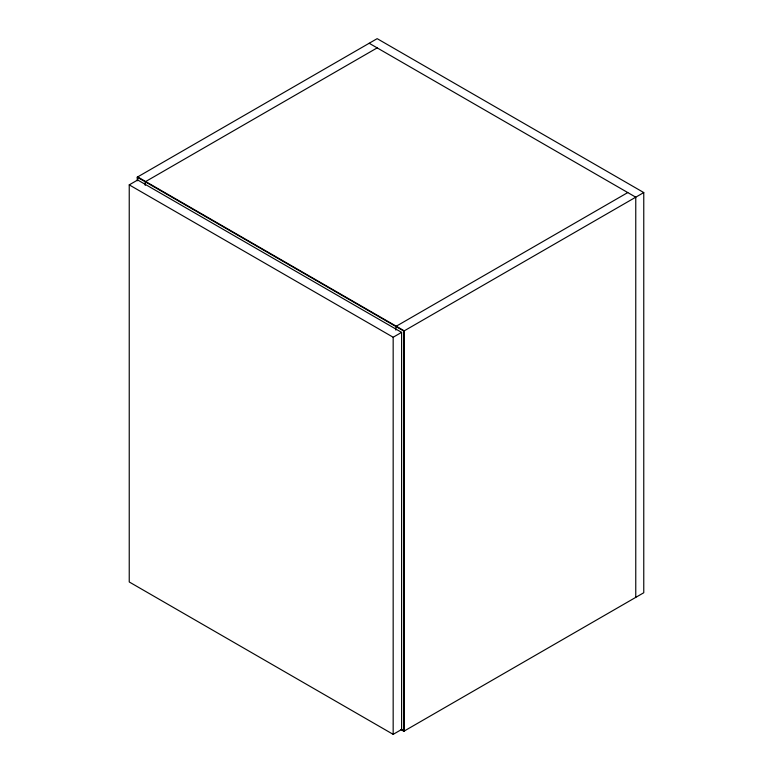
<?xml version="1.0" encoding="UTF-8"?>
<svg xmlns="http://www.w3.org/2000/svg" width="773" height="773" viewBox="0 0 773 773"><rect width="100%" height="100%" fill="white"/><g stroke="black" fill="none" stroke-linecap="round" stroke-linejoin="round"><path stroke-width="1.16" d="M137.236 180.785L137.236 177.172L377.166 38.65L643.764 192.564L643.764 592.746L403.825 731.268L400.829 729.538M129.236 184.873L137.681 179.993L401.602 332.371L401.602 729.48L393.167 734.35L129.236 581.972L129.236 184.873L393.167 337.241L401.602 332.371M377.166 47.887L145.237 181.79L145.237 185.404M627.763 192.564L395.834 326.467L395.834 330.09M137.236 177.172L403.825 331.086L643.764 192.564M369.175 43.269L635.764 197.183L635.764 597.365M401.274 729.287L404.269 731.016L404.269 330.834L137.681 176.92L137.681 180.534M403.825 331.086L403.825 731.268M393.167 337.241L393.167 734.35"/></g></svg>
